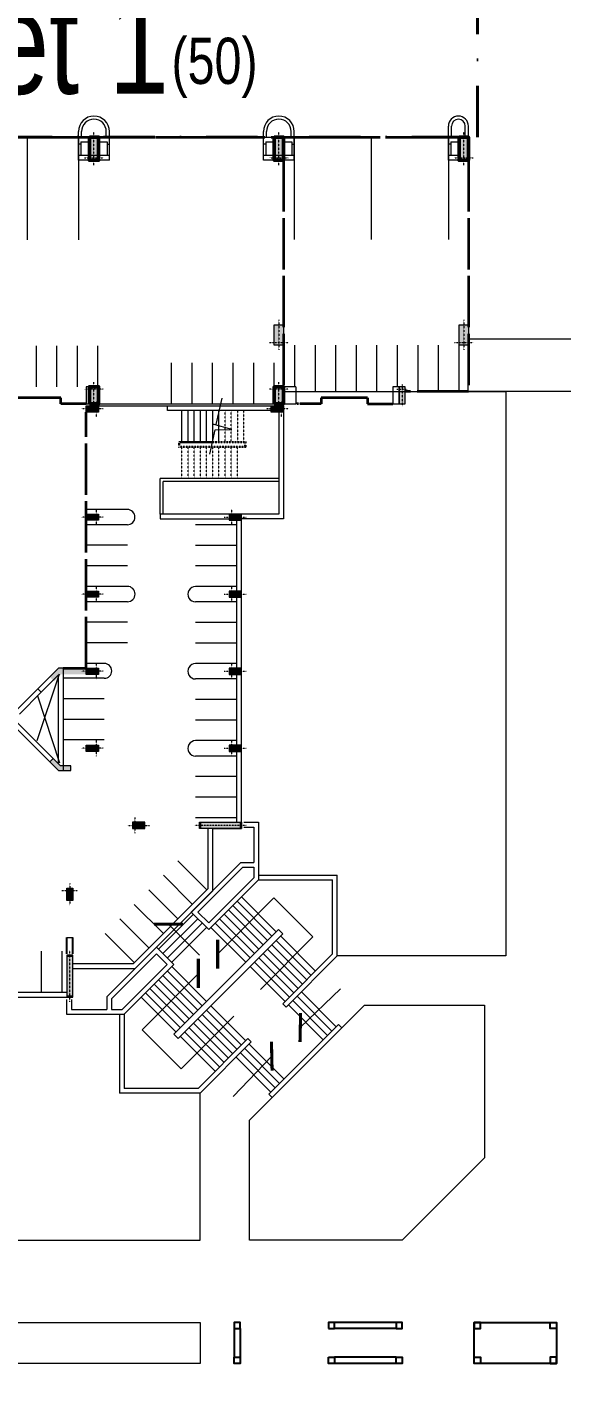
# Model space of a CAD drawing. Header units: inches. Extents: x 5542223 to 12533222, y 497239 to 5189502.
# Drawn here: x 6959546 to 6985572, y 2111526 to 2177581 of the extents above; entities that cross this region are included whole.
import ezdxf

# ---------------------------------------------------------------- set-up
doc = ezdxf.new("R2010")
doc.units = ezdxf.units.IN
doc.header["$MEASUREMENT"] = 0
for name, pattern in [('CENTER2', [1.125, 0.75, -0.125, 0.125, -0.125]), ('DASHDOT', [1, 0.5, -0.25, 0, -0.25]), ('HIDDEN2', [0.1875, 0.125, -0.0625]), ('HIDDENX2', [0.75, 0.5, -0.25]), ('PHANTOM2', [1.25, 0.625, -0.125, 0.125, -0.125, 0.125, -0.125])]:
    doc.linetypes.add(name, pattern=pattern)
doc.layers.get('0').update_dxf_attribs({"color": 1})
for name, color, linetype, lineweight in [('Area_parking', 7, 'DASHDOT', 40), ('parking', 7, 'Continuous', 13), ('PARKING NO TXT', 7, 'Continuous', 9), ('Parking_Text', 7, 'Continuous', 18), ('PAVEMENT', 7, 'Continuous', 15), ('Phase-I', 253, 'Continuous', 13), ('Road', 7, 'Continuous', 15), ('Road_center', 7, 'DASHDOT', 13), ('Road_CStone', 8, 'Continuous', 15), ('ROW', 7, 'PHANTOM2', 40), ('S_COL', 7, 'Continuous', 9), ('S_GRID', 7, 'CENTER2', 9), ('S_Projection', 8, 'HIDDEN2', 35), ('S_Railling', 7, 'Continuous', 13), ('s_stair', 253, 'Continuous', 15), ('S_WALL', 7, 'Continuous', 15), ('S_WinCill', 7, 'Continuous', 13), ('SchLandscape', 7, 'Continuous', 13), ('SchSteps', 9, 'Continuous', 18), ('WALL', 7, 'Continuous', 30)]:
    doc.layers.add(name, color=color, linetype=linetype, lineweight=lineweight)
doc.layers.add('C_Wall', color=7, linetype='Continuous', lineweight=25, true_color=0x46007b, plot=False)
doc.layers.add('LS-TEXT', color=7, linetype='Continuous', lineweight=15, plot=False)
doc.styles.add('Parking_txt', font='arial.ttf', dxfattribs={"width": 0.75})
doc.styles.add('shweta', font='arial.ttf')
doc.dimstyles.new('nitin', dxfattribs={"dimscale": 0, "dimtxt": 500, "dimasz": 250, "dimexe": 100, "dimexo": 50, "dimgap": 1, "dimtad": 1, "dimdec": 1, "dimzin": 0, "dimdsep": 46, "dimtxsty": 'shweta', "dimblk": 'ARCHTICK', "dimcen": 250, "dimdle": 100, "dimclrd": 256, "dimclre": 256, "dimclrt": 256, "dimadec": 1, "dimazin": 0, "dimtfac": 1, "dimtdec": 1, "dimtmove": 2, "dimatfit": 3, "dimldrblk": 'ARCHTICK', "dimfxl": 1, "dimlwd": -1, "dimlwe": -1, "dimarcsym": 0})

# ---------------------------------------------------------------- blocks, each defined once
blk = doc.blocks.new('col 900')
at = {"layer": 'S_COL', "ltscale": 15}
blk.add_hatch(color=256, dxfattribs=at).paths.add_polyline_path([(-150, -715), (150, -715), (150, 115), (-150, 115)])
at = {"layer": 'S_COL', "color": 6, "linetype": 'CENTER2', "ltscale": 0.1}
for p, q in [((-265, 0), (265, 0)), ((0, 225), (0, -830))]:
    blk.add_line(p, q, dxfattribs=at)
at = {"layer": 'S_COL', "ltscale": 15}
blk.add_lwpolyline([(-150, -715), (150, -715), (150, 115), (-150, 115)], close=True, dxfattribs=at)
blk = doc.blocks.new('COL450X1000')
at = {"layer": 'S_COL', "ltscale": 15}
blk.add_hatch(color=256, dxfattribs=at).paths.add_polyline_path([(225, 885), (-225, 885), (-225, -115), (225, -115)])
blk.add_lwpolyline([(225, 885), (-225, 885), (-225, -115), (225, -115)], close=True, dxfattribs=at)
at = {"layer": 'S_GRID', "color": 6, "ltscale": 0.1}
for p, q in [((0, 1115), (0, -345)), ((-455, 0), (455, 0))]:
    blk.add_line(p, q, dxfattribs=at)
blk = doc.blocks.new('COL 300x715')
at = {"layer": 'S_COL', "ltscale": 15}
blk.add_hatch(color=256, dxfattribs=at).paths.add_polyline_path([(485, 150), (-115, 150), (-115, -150), (485, -150)])
at = {"layer": 'S_COL', "color": 6, "linetype": 'CENTER2', "lineweight": 9, "ltscale": 0.1}
for p, q in [((-345, 0), (715, 0)), ((0, 380), (0, -380))]:
    blk.add_line(p, q, dxfattribs=at)
at = {"layer": 'S_COL', "ltscale": 15}
blk.add_lwpolyline([(485, 150), (-115, 150), (-115, -150), (485, -150)], close=True, dxfattribs=at)
blk = doc.blocks.new('COL450X830')
at = {"layer": 'S_COL', "ltscale": 15}
blk.add_hatch(color=256, dxfattribs=at).paths.add_polyline_path([(-225, -715), (225, -715), (225, 115), (-225, 115)])
at = {"layer": 'S_COL', "color": 0, "lineweight": 50, "ltscale": 15}
blk.add_lwpolyline([(-225, -715), (225, -715), (225, 115), (-225, 115)], close=True, dxfattribs=at)
at = {"layer": 'S_GRID', "color": 6, "lineweight": 9, "ltscale": 0.1}
blk.add_line((455, 0), (-455, 0), dxfattribs=at)
at = {"layer": 'S_GRID', "lineweight": 9, "ltscale": 0.1}
blk.add_line((0, -945), (0, 345), dxfattribs=at)
blk = doc.blocks.new('col450x2100')
at = {"layer": 'S_COL', "ltscale": 15}
blk.add_hatch(color=256, dxfattribs=at).paths.add_polyline_path([(992.5, 150), (992.5, -150), (-992.5, -150), (-992.5, 150)])
blk.add_lwpolyline([(992.5, 150), (992.5, -150), (-992.5, -150), (-992.5, 150)], close=True, dxfattribs=at)
at = {"layer": 'S_GRID', "ltscale": 0.1}
blk.add_line((1222.5, 0), (-1222.5, 0), dxfattribs=at)
blk = doc.blocks.new('Col1130x450')
at = {"layer": 'S_COL', "ltscale": 15}
blk.add_hatch(color=256, dxfattribs=at).paths.add_polyline_path([(-1015, 225), (115, 225), (115, -225), (-1015, -225)])
at = {"layer": 'S_COL', "color": 0, "lineweight": 50, "ltscale": 15}
blk.add_lwpolyline([(-1015, 225), (115, 225), (115, -225), (-1015, -225)], close=True, dxfattribs=at)
at = {"layer": 'S_GRID', "color": 6, "ltscale": 0.1}
for p, q in [((345, 0), (-1245, 0)), ((0, 455), (0, -455))]:
    blk.add_line(p, q, dxfattribs=at)
blk = doc.blocks.new('ACA_SMS')
at = {"layer": 'S_COL'}
for points in [[(24710, -16074), (24710, -15774), (22872, -15774), (22448, -16199), (22660, -16411), (22997, -16074)], [(23472, -20751), (23472, -20521), (22968, -20521), (22611, -20164), (22448, -20327), (22872, -20751)]]:
    blk.add_hatch(color=256, dxfattribs=at).paths.add_polyline_path(points)
h = blk.add_hatch(color=256, dxfattribs=at)
h.paths.add_polyline_path([(24825, -15922), (24825, -15774), (24710, -15774), (24710, -15922)])
h.paths.add_polyline_path([(24825, -16074), (24825, -15922), (24710, -15922), (24710, -16074)])
at = {"ltscale": 15}
blk.add_lwpolyline([(30239, -5356), (30500, -4175), (31311, -4153), (30378, -3900), (30556, -3909), (30834, -2634)], dxfattribs=at)
at = {"layer": 'S_COL'}
blk.add_lwpolyline([(23472, -20751), (23472, -20521), (22968, -20521), (22611, -20164), (22448, -20327), (22872, -20751)], close=True, dxfattribs=at)
at = {"layer": 'S_Projection', "ltscale": 7500}
for p, q in [((16350, 10068), (41850, 10068)), ((33825, 8938), (33825, -2082)), ((42825, 8938), (42825, -2312)), ((37915, -2612), (35660, -2612)), ((35660, -2612), (35660, -2912)), ((37915, -2612), (37915, -2912)), ((42825, -2312), (39750, -2312)), ((35660, -2912), (34425, -2912)), ((37915, -2912), (39150, -2912))]:
    blk.add_line(p, q, dxfattribs=at)
for points in [[(24227, -2912), (22990, -2912), (22990, -2612), (20287, -2612), (20287, -2912), (19050, -2912)], [(23100, -15774), (24225, -15774), (24225, -3312)]]:
    blk.add_lwpolyline(points, dxfattribs=at)
at = {"layer": 'S_Railling', "ltscale": 15}
for p, q in [((24825, -2912), (33375, -2912)), ((24825, -3012), (33220, -3012)), ((33595, -6542), (27825, -6542)), ((27825, -8272), (27825, -6542)), ((33595, -6692), (27975, -6692)), ((27975, -8272), (27975, -6692))]:
    blk.add_line(p, q, dxfattribs=at)
for points in [[(33450, -3242), (28185, -3242), (28185, -3012), (33450, -3012)], [(28735, -4742), (30375, -4742)], [(28785, -4792), (30364, -4792)], [(30364, -4792), (30385, -4792)]]:
    blk.add_lwpolyline(points, dxfattribs=at)
at = {"layer": 'S_Railling', "linetype": 'HIDDENX2', "ltscale": 0.15}
for points in [[(30375, -4742), (31985, -4742), (31985, -5042), (28735, -5042), (28735, -4742)], [(30385, -4792), (31935, -4792), (31935, -4992), (28785, -4992), (28785, -4792)]]:
    blk.add_lwpolyline(points, dxfattribs=at)
at = {"layer": 's_stair', "ltscale": 15}
for p, q in [((28885, -4742), (28885, -3242)), ((29185, -4742), (29185, -3242)), ((29485, -4742), (29485, -3242)), ((29785, -4742), (29785, -3242)), ((30085, -4742), (30085, -3242)), ((30385, -4742), (30385, -3242)), ((30685, -4742), (30685, -3242))]:
    blk.add_line(p, q, dxfattribs=at)
at = {"layer": 's_stair', "linetype": 'HIDDENX2', "ltscale": 0.15}
for p, q in [((30985, -4742), (30985, -3242)), ((31285, -4742), (31285, -3242)), ((31585, -3242), (31585, -4742)), ((31885, -3242), (31885, -4742)), ((28885, -6542), (28885, -5042)), ((29185, -6542), (29185, -5042)), ((29485, -6542), (29485, -5042)), ((29785, -6542), (29785, -5042)), ((30085, -6542), (30085, -5042)), ((30385, -6542), (30385, -5042)), ((30685, -6542), (30685, -5042)), ((30985, -6542), (30985, -5042)), ((31285, -6542), (31285, -5042)), ((31585, -6542), (31585, -5042))]:
    blk.add_line(p, q, dxfattribs=at)
at = {"layer": 'S_WALL'}
for p, q in [((23850, 10068), (25350, 10068)), ((23850, 9723), (23850, 10068)), ((25350, 9723), (25350, 10068)), ((32850, 10068), (34350, 10068)), ((32850, 9723), (32850, 10068)), ((34350, 9723), (34350, 10068)), ((41850, 10068), (42825, 10068)), ((41850, 9723), (41850, 10068)), ((42825, 9723), (42825, 10068)), ((23965, 9838), (23965, 9723)), ((23965, 9838), (24375, 9838)), ((24825, 9838), (25235, 9838)), ((25235, 9838), (25235, 9723)), ((32965, 9838), (32965, 9723)), ((32965, 9838), (33375, 9838)), ((33825, 9838), (34235, 9838)), ((34235, 9838), (34235, 9723)), ((41965, 9838), (41965, 9723)), ((41965, 9838), (42375, 9838)), ((42375, 9838), (42375, 9168)), ((42825, 8938), (42825, 9723)), ((25350, 9168), (23850, 9168)), ((23850, 8938), (23850, 9168)), ((25350, 8938), (25350, 9168)), ((34350, 9168), (32850, 9168)), ((32850, 8938), (32850, 9168)), ((34350, 8938), (34350, 9168)), ((42375, 9168), (41850, 9168)), ((41850, 8938), (41850, 9168)), ((34425, -2082), (34425, -2912)), ((33825, -2912), (34425, -2912))]:
    blk.add_line(p, q, dxfattribs=at)
at = {"layer": 'S_WALL', "ltscale": 15}
for p, q in [((23965, 9723), (23850, 9723)), ((25235, 9723), (25350, 9723)), ((32965, 9723), (32850, 9723)), ((34235, 9723), (34350, 9723)), ((41965, 9723), (41850, 9723)), ((34425, -2082), (33825, -2082)), ((33825, -3012), (33825, -8502)), ((33595, -3312), (33595, -8272)), ((27825, -8272), (27825, -8502)), ((33595, -8272), (27825, -8272)), ((33825, -8502), (31775, -8502)), ((22872, -15774), (21868, -16779)), ((23102, -15774), (22872, -15774)), ((23102, -15774), (23102, -20751)), ((22872, -16100), (22031, -16941)), ((22872, -20426), (22872, -16100)), ((22031, -16941), (21868, -16779)), ((22872, -20751), (20384, -18263)), ((22872, -20426), (20709, -18263)), ((22872, -20751), (23102, -20751))]:
    blk.add_line(p, q, dxfattribs=at)
at = {"layer": 'S_WALL', "ltscale": 0.5}
for p, q in [((25350, 8938), (23850, 8938)), ((34350, 8938), (32850, 8938)), ((42825, 8938), (41850, 8938))]:
    blk.add_line(p, q, dxfattribs=at)
at = {"layer": 'S_WALL', "ltscale": 15}
blk.add_lwpolyline([(24375, -2082), (24225, -2082), (24225, -2912), (24375, -2912)], close=True, dxfattribs=at)
at = {"layer": 'S_WALL', "ltscale": 0.5}
blk.add_lwpolyline([(39450, -2082), (39150, -2082), (39150, -2912), (39450, -2912)], close=True, dxfattribs=at)
at = {"layer": 'S_WALL', "ltscale": 15}
for points in [[(23272, -31545), (23272, -31545), (8272, -31545), (8272, -31780), (23572, -31780), (23572, -30380), (26601, -30380), (30380, -26601), (30380, -23572), (31780, -23572), (31780, -8502)], [(27825, -8502), (31545, -8502), (31545, -23272), (31545, -23272)], [(30150, -23572), (30150, -23572), (30150, -26506), (26506, -30150), (23572, -30150)]]:
    blk.add_lwpolyline(points, dxfattribs=at)
at = {"layer": 'S_WinCill', "ltscale": 15}
for p, q in [((23850, 9168), (23850, 9723)), ((23965, 9723), (23965, 9168)), ((25235, 9723), (25235, 9168)), ((25350, 9168), (25350, 9723)), ((32850, 9168), (32850, 9723)), ((32965, 9723), (32965, 9168)), ((34235, 9723), (34235, 9168)), ((34350, 9168), (34350, 9723)), ((41850, 9168), (41850, 9723)), ((41965, 9723), (41965, 9168)), ((42825, 9168), (42825, 9723)), ((21836, -19299), (22917, -16055)), ((21868, -16779), (20807, -17839)), ((22031, -16941), (20970, -18002)), ((21853, -17119), (22917, -20381))]:
    blk.add_line(p, q, dxfattribs=at)
at = {"layer": 'S_COL', "color": 7, "ltscale": 15, "xscale": -1, "rotation": 90}
for p in [(24600, 9053), (33600, 9053)]:
    blk.add_blockref('Col1130x450', p, dxfattribs=at)
at = {"layer": 'S_COL', "ltscale": 15, "xscale": -1, "rotation": 90}
blk.add_blockref('Col1130x450', (42600, 9053), dxfattribs=at)
at = {"layer": 'S_COL', "xscale": -1}
for name, p in [('COL450X1000', (33600, 53)), ('COL450X1000', (42600, 53)), ('COL 300x715', (24710, -3162)), ('COL 300x715', (33710, -3162)), ('COL 300x715', (24710, -8422)), ('COL 300x715', (24710, -12172)), ('COL 300x715', (24710, -15922)), ('COL 300x715', (24710, -19672))]:
    blk.add_blockref(name, p, dxfattribs=at)
at = {"layer": 'S_COL'}
for name, p in [('COL450X830', (24600, -2197)), ('COL450X830', (33600, -2197)), ('col 900', (39600, -2197)), ('COL 300x715', (31290, -8422)), ('COL 300x715', (31290, -12172)), ('COL 300x715', (31290, -15922)), ('COL 300x715', (31290, -19672)), ('COL 300x715', (26590, -23422))]:
    blk.add_blockref(name, p, dxfattribs=at)
at = {"layer": 'S_COL', "xscale": -1, "rotation": 90}
blk.add_blockref('COL 300x715', (23422, -26590), dxfattribs=at)
at = {"layer": 'WALL'}
blk.add_blockref('col450x2100', (30788, -23422), dxfattribs=at)
at = {"layer": 'WALL', "xscale": -1, "rotation": 90}
blk.add_blockref('col450x2100', (23422, -30788), dxfattribs=at)
blk = doc.blocks.new('ACA_SIT')
at = {"layer": 'S_COL'}
h = blk.add_hatch(color=256, dxfattribs=at)
h.paths.add_polyline_path([(-24825, -15922), (-24825, -15774), (-24710, -15774), (-24710, -15922)])
h.paths.add_polyline_path([(-24825, -16074), (-24825, -15922), (-24710, -15922), (-24710, -16074)])
for points in [[(-24710, -16074), (-24710, -15774), (-22872, -15774), (-22448, -16199), (-22660, -16411), (-22997, -16074)], [(-23472, -20751), (-23472, -20521), (-22968, -20521), (-22611, -20164), (-22448, -20327), (-22872, -20751)]]:
    blk.add_hatch(color=256, dxfattribs=at).paths.add_polyline_path(points)
at = {"ltscale": 15}
blk.add_lwpolyline([(-30239, -5356), (-30500, -4175), (-31311, -4153), (-30378, -3900), (-30556, -3909), (-30834, -2634)], dxfattribs=at)
at = {"layer": 'C_Wall', "ltscale": 15}
for p, q in [((-23572, -29675), (-23572, -28883)), ((-23272, -29675), (-23272, -28883))]:
    blk.add_line(p, q, dxfattribs=at)
at = {"layer": 'S_COL'}
blk.add_lwpolyline([(-23472, -20751), (-23472, -20521), (-22968, -20521), (-22611, -20164), (-22448, -20327), (-22872, -20751)], close=True, dxfattribs=at)
at = {"layer": 'S_Projection', "ltscale": 5000}
for p, q in [((-16350, 10068), (-41850, 10068)), ((-42825, 8938), (-42825, -2312)), ((-33825, 8938), (-33825, -2082)), ((-42825, -2312), (-39750, -2312)), ((-37915, -2612), (-35660, -2612)), ((-37915, -2612), (-37915, -2912)), ((-35660, -2612), (-35660, -2912)), ((-37915, -2912), (-39150, -2912))]:
    blk.add_line(p, q, dxfattribs=at)
at = {"layer": 'S_Projection'}
blk.add_line((-35660, -2912), (-34425, -2912), dxfattribs=at)
at = {"layer": 'S_Projection', "ltscale": 5000}
for points in [[(-24227, -2912), (-22990, -2912), (-22990, -2612), (-20287, -2612), (-20287, -2912), (-19050, -2912)], [(-23100, -15774), (-24225, -15774), (-24225, -3312)]]:
    blk.add_lwpolyline(points, dxfattribs=at)
at = {"layer": 'S_Railling', "ltscale": 15}
for p, q in [((-24825, -2912), (-33375, -2912)), ((-24825, -3012), (-33220, -3012)), ((-33595, -6542), (-27825, -6542)), ((-27825, -8272), (-27825, -6542)), ((-33595, -6692), (-27975, -6692)), ((-27975, -8272), (-27975, -6692))]:
    blk.add_line(p, q, dxfattribs=at)
for points in [[(-33450, -3242), (-28185, -3242), (-28185, -3012), (-33450, -3012)], [(-30364, -4792), (-30385, -4792)], [(-28735, -4742), (-30375, -4742)], [(-28785, -4792), (-30364, -4792)]]:
    blk.add_lwpolyline(points, dxfattribs=at)
at = {"layer": 'S_Railling', "linetype": 'HIDDENX2', "ltscale": 0.15}
for points in [[(-30375, -4742), (-31985, -4742), (-31985, -5042), (-28735, -5042), (-28735, -4742)], [(-30385, -4792), (-31935, -4792), (-31935, -4992), (-28785, -4992), (-28785, -4792)]]:
    blk.add_lwpolyline(points, dxfattribs=at)
at = {"layer": 's_stair', "linetype": 'HIDDENX2', "ltscale": 0.15}
for p, q in [((-31885, -3242), (-31885, -4742)), ((-31585, -3242), (-31585, -4742)), ((-31285, -4742), (-31285, -3242)), ((-30985, -4742), (-30985, -3242)), ((-31585, -6542), (-31585, -5042)), ((-31285, -6542), (-31285, -5042)), ((-30985, -6542), (-30985, -5042)), ((-30685, -6542), (-30685, -5042)), ((-30385, -6542), (-30385, -5042)), ((-30085, -6542), (-30085, -5042)), ((-29785, -6542), (-29785, -5042)), ((-29485, -6542), (-29485, -5042)), ((-29185, -6542), (-29185, -5042)), ((-28885, -6542), (-28885, -5042))]:
    blk.add_line(p, q, dxfattribs=at)
at = {"layer": 's_stair', "ltscale": 15}
for p, q in [((-30685, -4742), (-30685, -3242)), ((-30385, -4742), (-30385, -3242)), ((-30085, -4742), (-30085, -3242)), ((-29785, -4742), (-29785, -3242)), ((-29485, -4742), (-29485, -3242)), ((-29185, -4742), (-29185, -3242)), ((-28885, -4742), (-28885, -3242))]:
    blk.add_line(p, q, dxfattribs=at)
at = {"layer": 'S_WALL'}
for p, q in [((-41850, 10068), (-42825, 10068)), ((-42825, 9723), (-42825, 10068)), ((-41850, 9723), (-41850, 10068)), ((-32850, 10068), (-34350, 10068)), ((-34350, 9723), (-34350, 10068)), ((-32850, 9723), (-32850, 10068)), ((-23850, 10068), (-25350, 10068)), ((-25350, 9723), (-25350, 10068)), ((-23850, 9723), (-23850, 10068)), ((-42825, 8938), (-42825, 9723)), ((-41965, 9838), (-42375, 9838)), ((-42375, 9838), (-42375, 9168)), ((-41965, 9838), (-41965, 9723)), ((-34235, 9838), (-34235, 9723)), ((-33825, 9838), (-34235, 9838)), ((-32965, 9838), (-33375, 9838)), ((-32965, 9838), (-32965, 9723)), ((-25235, 9838), (-25235, 9723)), ((-24825, 9838), (-25235, 9838)), ((-23965, 9838), (-24375, 9838)), ((-23965, 9838), (-23965, 9723)), ((-42375, 9168), (-41850, 9168)), ((-41850, 8938), (-41850, 9168)), ((-34350, 8938), (-34350, 9168)), ((-34350, 9168), (-32850, 9168)), ((-32850, 8938), (-32850, 9168)), ((-25350, 8938), (-25350, 9168)), ((-25350, 9168), (-23850, 9168)), ((-23850, 8938), (-23850, 9168)), ((-34425, -2082), (-34425, -2912)), ((-33825, -2912), (-34425, -2912))]:
    blk.add_line(p, q, dxfattribs=at)
at = {"layer": 'S_WALL', "ltscale": 15}
for p, q in [((-41965, 9723), (-41850, 9723)), ((-34235, 9723), (-34350, 9723)), ((-32965, 9723), (-32850, 9723)), ((-25235, 9723), (-25350, 9723)), ((-23965, 9723), (-23850, 9723)), ((-34425, -2082), (-33825, -2082)), ((-33825, -3012), (-33825, -8502)), ((-33595, -3312), (-33595, -8272)), ((-33825, -8502), (-31775, -8502)), ((-33595, -8272), (-27825, -8272)), ((-27825, -8272), (-27825, -8502)), ((-23102, -15774), (-22872, -15774)), ((-23102, -15774), (-23102, -20751)), ((-22872, -15774), (-21868, -16779)), ((-22872, -20426), (-22872, -16100)), ((-22872, -16100), (-22031, -16941)), ((-22031, -16941), (-21868, -16779)), ((-22872, -20751), (-20384, -18263)), ((-22872, -20426), (-20709, -18263)), ((-22872, -20751), (-23102, -20751)), ((-23272, -28883), (-23572, -28883))]:
    blk.add_line(p, q, dxfattribs=at)
at = {"layer": 'S_WALL', "ltscale": 0.5}
for p, q in [((-42825, 8938), (-41850, 8938)), ((-34350, 8938), (-32850, 8938)), ((-25350, 8938), (-23850, 8938))]:
    blk.add_line(p, q, dxfattribs=at)
blk.add_lwpolyline([(-39450, -2082), (-39150, -2082), (-39150, -2912), (-39450, -2912)], close=True, dxfattribs=at)
at = {"layer": 'S_WALL', "ltscale": 15}
blk.add_lwpolyline([(-24375, -2082), (-24225, -2082), (-24225, -2912), (-24375, -2912)], close=True, dxfattribs=at)
for points in [[(-23272, -31545), (-23272, -31545), (-8272, -31545), (-8272, -31780), (-23572, -31780), (-23572, -30380), (-26601, -30380), (-30380, -26601), (-30380, -23572), (-31780, -23572), (-31780, -8502)], [(-27825, -8502), (-31545, -8502), (-31545, -23272), (-31545, -23272)], [(-30150, -23572), (-30150, -23572), (-30150, -26506), (-26506, -30150), (-23572, -30150)]]:
    blk.add_lwpolyline(points, dxfattribs=at)
at = {"layer": 'S_WinCill', "ltscale": 15}
for p, q in [((-42825, 9168), (-42825, 9723)), ((-41965, 9723), (-41965, 9168)), ((-41850, 9168), (-41850, 9723)), ((-34350, 9168), (-34350, 9723)), ((-34235, 9723), (-34235, 9168)), ((-32965, 9723), (-32965, 9168)), ((-32850, 9168), (-32850, 9723)), ((-25350, 9168), (-25350, 9723)), ((-25235, 9723), (-25235, 9168)), ((-23965, 9723), (-23965, 9168)), ((-23850, 9168), (-23850, 9723)), ((-21836, -19299), (-22917, -16055)), ((-21853, -17119), (-22917, -20381)), ((-22031, -16941), (-20970, -18002)), ((-21868, -16779), (-20807, -17839))]:
    blk.add_line(p, q, dxfattribs=at)
at = {"layer": 'S_COL', "ltscale": 15, "rotation": 270}
blk.add_blockref('Col1130x450', (-42600, 9053), dxfattribs=at)
at = {"layer": 'S_COL', "color": 7, "ltscale": 15, "rotation": 270}
for p in [(-33600, 9053), (-24600, 9053)]:
    blk.add_blockref('Col1130x450', p, dxfattribs=at)
at = {"layer": 'S_COL'}
for name, p in [('COL450X1000', (-42600, 53)), ('COL450X1000', (-33600, 53)), ('COL 300x715', (-33710, -3162)), ('COL 300x715', (-24710, -3162)), ('COL 300x715', (-24710, -8422)), ('COL 300x715', (-24710, -12172)), ('COL 300x715', (-24710, -15922)), ('COL 300x715', (-24710, -19672))]:
    blk.add_blockref(name, p, dxfattribs=at)
at = {"layer": 'S_COL', "xscale": -1}
for name, p in [('col 900', (-39600, -2197)), ('COL450X830', (-33600, -2197)), ('COL450X830', (-24600, -2197)), ('COL 300x715', (-31290, -8422)), ('COL 300x715', (-31290, -12172)), ('COL 300x715', (-31290, -15922)), ('COL 300x715', (-31290, -19672)), ('COL 300x715', (-26590, -23422))]:
    blk.add_blockref(name, p, dxfattribs=at)
at = {"layer": 'S_COL', "rotation": 270}
blk.add_blockref('COL 300x715', (-23422, -26590), dxfattribs=at)
at = {"layer": 'WALL', "xscale": -1}
blk.add_blockref('col450x2100', (-30725, -23422), dxfattribs=at)
at = {"layer": 'WALL', "rotation": 270}
blk.add_blockref('col450x2100', (-23422, -30725), dxfattribs=at)
blk = doc.blocks.new('A$C2D9B5C5D')
at = {"layer": 'SchSteps', "ltscale": 0.1}
for p, q in [((111, 300), (828, 300)), ((111, 70), (598, 70)), ((598, 70), (598, -1652)), ((828, 300), (828, -2498)), ((-2441, -4070), (-23, -1652)), ((-2116, -4070), (72, -1882)), ((-23, -1652), (598, -1652)), ((72, -1882), (598, -1882)), ((598, -1882), (598, -2403)), ((598, -2403), (-1592, -4593)), ((828, -2498), (-1592, -4918)), ((828, -2268), (4664, -2268)), ((828, -2498), (4434, -2498)), ((4434, -6104), (4434, -2498)), ((4664, -6199), (4664, -2268)), ((1271, -5449), (-426, -3752)), ((1483, -5237), (-214, -3540)), ((1696, -5025), (-1, -3327)), ((-4032, -5873), (-2335, -4176)), ((-3820, -6085), (-2123, -4388)), ((-3608, -6297), (-1911, -4600)), ((-1592, -4918), (-2441, -4070)), ((-2116, -4070), (-1592, -4593)), ((423, -6297), (-1274, -4600)), ((635, -6085), (-1062, -4388)), ((847, -5873), (-850, -4176)), ((1059, -5661), (-638, -3964)), ((-3396, -6509), (-1698, -4812)), ((-3289, -10010), (1802, -4918)), ((-3077, -10222), (2014, -5131)), ((211, -6509), (-1486, -4812)), ((3481, -5268), (920, -7829)), ((2014, -5131), (1802, -4918)), ((1908, -5237), (3605, -6934)), ((-4138, -5767), (-6556, -8185)), ((-3289, -6615), (-4138, -5767)), ((1271, -5873), (2968, -7570)), ((1483, -5661), (3181, -7358)), ((1696, -5449), (3393, -7146)), ((-4138, -6092), (-6326, -8280)), ((-3615, -6615), (-4138, -6092)), ((635, -6509), (2332, -8206)), ((847, -6297), (2544, -7994)), ((1059, -6085), (2756, -7782)), ((4434, -6104), (2014, -8525)), ((4664, -6199), (2176, -8687)), ((-5805, -8806), (-3615, -6615)), ((-5710, -9036), (-3289, -6615)), ((-2123, -8843), (-3820, -7146)), ((-1911, -8631), (-3608, -6934)), ((-1698, -8419), (-3396, -6722)), ((423, -6722), (2120, -8419)), ((-2759, -9479), (-4456, -7782)), ((-2547, -9267), (-4244, -7570)), ((-2335, -9055), (-4032, -7358)), ((-8508, -8318), (-8508, -9036)), ((-8278, -8318), (-8278, -8806)), ((-6556, -8185), (-6556, -8806)), ((-6326, -8280), (-6326, -8806)), ((-3183, -9904), (-4880, -8206)), ((-2971, -9691), (-4668, -7994)), ((2014, -8525), (2176, -8687)), ((2283, -8581), (3980, -10278)), ((2495, -8369), (4192, -10066)), ((2707, -8157), (4404, -9854)), ((2919, -7945), (4616, -9642)), ((-8508, -9036), (-5710, -9036)), ((-8278, -8806), (-6556, -8806)), ((-6326, -8806), (-5805, -8806)), ((-5940, -9036), (-5940, -12872)), ((-5710, -9036), (-5710, -12642)), ((-2939, -11689), (-379, -9128)), ((-1911, -9055), (-214, -10752)), ((-1698, -8843), (-1, -10540)), ((-1486, -8631), (211, -10328)), ((-2759, -9904), (-1062, -11601)), ((-2547, -9691), (-850, -11388)), ((-2335, -9479), (-638, -11176)), ((-2123, -9267), (-426, -10964)), ((1328, -12930), (4722, -9536)), ((1491, -13093), (4885, -9698)), ((4722, -9536), (4885, -9698)), ((-3077, -10222), (-3289, -10010)), ((-2971, -10116), (-1274, -11813)), ((-2104, -12642), (317, -10222)), ((-2009, -12872), (479, -10384)), ((317, -10222), (479, -10384)), ((373, -10490), (2070, -12187)), ((-263, -11127), (1434, -12824)), ((-51, -10915), (1646, -12612)), ((161, -10703), (1858, -12400)), ((-2009, -12872), (-5940, -12872)), ((-2104, -12642), (-5710, -12642)), ((1328, -12930), (1491, -13093))]:
    blk.add_line(p, q, dxfattribs=at)
for points in [[(-1160, -6109), (1581, -3369), (3481, -5268)], [(-3548, -4660), (-2050, -6158)], [(-2099, -7048), (-4839, -9789), (-2939, -11689)], [(2864, -9683), (4826, -7804)], [(1475, -11072), (-404, -13034)]]:
    blk.add_leader(points, dimstyle='nitin', override={"dimscale": 1, "dimasz": 1000, "dimtad": 0}, dxfattribs=at)

msp = doc.modelspace()

# ---------------------------------------------------------------- linework, layer by layer
at = {"ltscale": 0.1}
for p, q in [((6977506.738, 2114565.682), (6974506.738, 2114565.682)), ((6969615.934, 2114265.682), (6969615.934, 2112865.682)), ((6969915.934, 2114265.682), (6969915.934, 2112865.682)), ((6977506.738, 2114265.682), (6974506.738, 2114265.682)), ((6977506.738, 2112865.682), (6974506.738, 2112865.682)), ((6977506.738, 2112565.682), (6974506.738, 2112565.682))]:
    msp.add_line(p, q, dxfattribs=at)
for points in [[(6969615.934, 2114265.682), (6969915.934, 2114265.682), (6969915.934, 2114565.682), (6969615.934, 2114565.682)], [(6974206.738, 2114265.682), (6974506.738, 2114265.682), (6974506.738, 2114565.682), (6974206.738, 2114565.682)], [(6977506.738, 2114265.682), (6977806.738, 2114265.682), (6977806.738, 2114565.682), (6977506.738, 2114565.682)], [(6981306.738, 2114565.682), (6985306.738, 2114565.682), (6985306.738, 2112565.682), (6981306.738, 2112565.682)], [(6981306.738, 2114265.682), (6981606.738, 2114265.682), (6981606.738, 2114565.682), (6981306.738, 2114565.682)], [(6985306.738, 2114265.682), (6985006.738, 2114265.682), (6985006.738, 2114565.682), (6985306.738, 2114565.682)], [(6969615.934, 2112865.682), (6969915.934, 2112865.682), (6969915.934, 2112565.682), (6969615.934, 2112565.682)], [(6974206.738, 2112865.682), (6974506.738, 2112865.682), (6974506.738, 2112565.682), (6974206.738, 2112565.682)], [(6977506.738, 2112865.682), (6977806.738, 2112865.682), (6977806.738, 2112565.682), (6977506.738, 2112565.682)], [(6981306.738, 2112865.682), (6981606.738, 2112865.682), (6981606.738, 2112565.682), (6981306.738, 2112565.682)], [(6985306.738, 2112865.682), (6985006.738, 2112865.682), (6985006.738, 2112565.682), (6985306.738, 2112565.682)]]:
    msp.add_lwpolyline(points, close=True, dxfattribs=at)
msp.add_circle((6864263.374, 1819279.277), 1322040.52)
at = {"layer": 'Area_parking', "ltscale": 5000}
for p, q in [((6981462.133, 2172233.517), (6981462.133, 2189420.556)), ((6948266.016, 2172233.517), (6981462.133, 2172233.517))]:
    msp.add_line(p, q, dxfattribs=at)
at = {"layer": 'parking'}
for p, q in [((6959548.737, 2172233.517), (6959548.737, 2167233.517)), ((6962048.737, 2172233.517), (6962048.737, 2167233.517)), ((6972548.737, 2172252.199), (6972548.737, 2167252.199)), ((6976298.737, 2172252.199), (6976298.737, 2167252.199)), ((6980048.737, 2172252.199), (6980048.737, 2167252.199)), ((6959994.21, 2160083.517), (6959994.21, 2162083.517)), ((6960994.21, 2160083.517), (6960994.21, 2162083.517)), ((6961994.21, 2160083.517), (6961994.21, 2162083.517)), ((6962994.21, 2160083.517), (6962994.21, 2162083.517)), ((6972573.737, 2160103.517), (6972573.737, 2162103.517)), ((6973573.737, 2159853.861), (6973573.737, 2162103.517)), ((6974573.737, 2159853.861), (6974573.737, 2162103.517)), ((6975573.737, 2159853.861), (6975573.737, 2162103.517)), ((6976573.737, 2159853.861), (6976573.737, 2162103.517)), ((6977573.737, 2160103.517), (6977573.737, 2162103.517)), ((6978573.737, 2159853.861), (6978573.737, 2162103.517)), ((6979573.737, 2159853.861), (6979573.737, 2162103.517)), ((6980573.737, 2159853.861), (6980573.737, 2162103.517)), ((6966573.737, 2159253.517), (6966573.737, 2161253.517)), ((6967573.737, 2159253.517), (6967573.737, 2161253.517)), ((6968573.737, 2159253.517), (6968573.737, 2161253.517)), ((6969573.737, 2159253.517), (6969573.737, 2161253.517)), ((6970573.737, 2159253.517), (6970573.737, 2161253.517)), ((6971573.737, 2159253.517), (6971573.737, 2161253.517)), ((6964423.993, 2154113.067), (6962423.993, 2154113.092)), ((6964423.984, 2153374.024), (6962423.984, 2153374.049)), ((6969743.984, 2153366.928), (6967743.984, 2153366.953)), ((6964423.971, 2152374.024), (6962423.971, 2152374.049)), ((6969743.971, 2152366.928), (6967743.971, 2152366.953)), ((6964423.959, 2151374.024), (6962423.959, 2151374.049)), ((6969743.959, 2151366.928), (6967743.959, 2151366.953)), ((6964423.946, 2150374.024), (6962423.946, 2150374.049)), ((6969743.946, 2150366.928), (6967743.946, 2150366.953)), ((6964423.937, 2149624.024), (6962423.937, 2149624.049)), ((6969743.936, 2149616.928), (6967743.936, 2149616.953)), ((6964423.924, 2148624.024), (6962423.924, 2148624.049)), ((6969743.924, 2148616.928), (6967743.924, 2148616.953)), ((6964423.911, 2147624.024), (6962423.911, 2147624.049)), ((6969743.911, 2147616.928), (6967743.911, 2147616.953)), ((6963300.95, 2146624.038), (6962423.899, 2146624.049)), ((6969743.899, 2146616.928), (6967743.899, 2146616.953)), ((6963300.941, 2145901.369), (6961300.941, 2145901.394)), ((6969743.889, 2145866.928), (6967743.889, 2145866.953)), ((6963300.929, 2144901.369), (6961300.929, 2144901.394)), ((6969743.877, 2144866.928), (6967743.877, 2144866.953)), ((6963300.916, 2143901.369), (6961300.916, 2143901.394)), ((6969743.864, 2143866.928), (6967743.864, 2143866.953)), ((6963300.903, 2142901.369), (6961300.903, 2142901.394)), ((6969743.851, 2142866.928), (6967743.851, 2142866.953)), ((6969743.842, 2142116.928), (6967743.842, 2142116.953)), ((6969743.829, 2141116.928), (6967743.829, 2141116.953)), ((6969743.817, 2140116.928), (6967743.817, 2140116.953)), ((6969743.804, 2139116.928), (6967743.804, 2139116.953)), ((6968298.779, 2135609.867), (6966884.566, 2137024.08)), ((6967591.672, 2134902.76), (6966177.459, 2136316.974)), ((6966884.566, 2134195.653), (6965470.352, 2135609.867)), ((6966177.459, 2133488.547), (6964763.245, 2134902.76)), ((6965470.352, 2132781.44), (6964056.139, 2134195.653)), ((6964763.245, 2132074.333), (6963349.032, 2133488.547)), ((6960247.364, 2130620.595), (6960247.364, 2132620.595)), ((6961247.364, 2130620.595), (6961247.364, 2132620.595))]:
    msp.add_line(p, q, dxfattribs=at)
for centre, radius, start, end in [((6964423.988, 2153743.546), 369.522, 269.9992776, 89.9992776), ((6964423.941, 2149999.024), 375, 269.9992776, 89.9992776), ((6967743.941, 2149991.953), 375, 89.9992776, 269.9992776), ((6963300.946, 2146262.703), 361.334, 269.9992776, 89.9992776), ((6967743.894, 2146241.953), 375, 89.9992776, 269.9992776), ((6967743.847, 2142491.953), 375, 89.9992776, 269.9992776)]:
    msp.add_arc(centre, radius, start, end, dxfattribs=at)
at = {"layer": 'PAVEMENT', "ltscale": 6000}
for radius, start in [(67125, 101.43733796), (65125, 99.99465831)]:
    msp.add_arc((6985247.133, 2173257.199), radius, start, 180, dxfattribs=at)
at = {"layer": 'Phase-I', "ltscale": 0.1}
msp.add_lwpolyline([(6981011.884, 2162413.861), (6987658.033, 2162413.861), (6987658.033, 2159853.861), (6981011.884, 2159853.861)], close=True, dxfattribs=at)
at = {"layer": 'Road'}
for p, q in [((6980048.737, 2172233.517), (6980048.737, 2172764.699)), ((6981023.737, 2172233.517), (6981023.737, 2172764.699)), ((6962048.737, 2172233.517), (6962048.737, 2172502.199)), ((6963548.737, 2172233.517), (6963548.737, 2172502.199)), ((6971048.737, 2172233.517), (6971048.737, 2172502.199)), ((6972548.737, 2172233.517), (6972548.737, 2172502.199))]:
    msp.add_line(p, q, dxfattribs=at)
at = {"layer": 'Road', "ltscale": 6000}
msp.add_arc((6985247.133, 2173257.199), 68625, 104.74106257, 180, dxfattribs=at)
at = {"layer": 'Road'}
for centre, radius in [((6962798.737, 2172502.199), 750), ((6971798.737, 2172502.199), 750), ((6980536.237, 2172764.699), 487.5)]:
    msp.add_arc(centre, radius, 0, 180, dxfattribs=at)
at = {"layer": 'Road_center', "ltscale": 6000}
msp.add_arc((6985247.133, 2173257.199), 72000, 90, 180, dxfattribs=at)
at = {"layer": 'Road_CStone', "ltscale": 6000}
for p, q in [((6980198.737, 2172233.517), (6980198.737, 2172764.699)), ((6980873.737, 2172233.517), (6980873.737, 2172764.699)), ((6962198.737, 2172233.517), (6962198.737, 2172502.199)), ((6963398.737, 2172233.517), (6963398.737, 2172502.199)), ((6971198.737, 2172233.517), (6971198.737, 2172502.199)), ((6972398.737, 2172233.517), (6972398.737, 2172502.199))]:
    msp.add_line(p, q, dxfattribs=at)
for centre, radius, start in [((6985247.133, 2173257.199), 68475, 104.74106257), ((6962798.737, 2172502.199), 600, 0), ((6971798.737, 2172502.199), 600, 0), ((6980536.237, 2172764.699), 337.5, 0)]:
    msp.add_arc(centre, radius, start, 180, dxfattribs=at)
at = {"layer": 'ROW', "ltscale": 7500}
msp.add_arc((6985247.133, 2173257.199), 62125, 90, 176.82444711, dxfattribs=at)
at = {"layer": 'SchLandscape', "ltscale": 0.1}
for points in [[(6972023.874, 2159853.861), (6982837.133, 2159853.861), (6982837.133, 2132394.846), (6974642.421, 2132394.846)], [(6974863.324, 2128895.744), (6975962.426, 2129994.846), (6981807.133, 2129994.846), (6981807.133, 2122566.077), (6977798.255, 2118557.199), (6970369.487, 2118557.199), (6970369.487, 2124401.907), (6971468.589, 2125501.009)], [(6946700.952, 2128340.683), (6946700.105, 2118557.199), (6967969.487, 2118557.199), (6967969.487, 2125721.289)]]:
    msp.add_lwpolyline(points, dxfattribs=at)
msp.add_lwpolyline([(6967969.487, 2112557.199), (6946700.105, 2112557.199), (6946700.105, 2114557.199), (6967969.487, 2114557.199)], close=True, dxfattribs=at)

# ---------------------------------------------------------------- block references
at = {"layer": 'LS-TEXT'}
msp.add_blockref('ACA_SMS', (6938198.416, 2162165.917), dxfattribs=at)
at = {"layer": 'S_WALL', "xscale": -1}
msp.add_blockref('ACA_SIT', (6938198.416, 2162165.917), dxfattribs=at)
at = {"layer": 'SchSteps', "ltscale": 0.1}
msp.add_blockref('A$C2D9B5C5D', (6969978.027, 2138593.604), dxfattribs=at)

# ---------------------------------------------------------------- texts
at = {"layer": 'PARKING NO TXT', "style": 'Parking_txt', "width": 0.75}
msp.add_text('(50)', height=2250, dxfattribs=at).set_placement((6966571.729, 2174817.632))
at = {"layer": 'Parking_Text', "style": 'Parking_txt', "width": 0.75}
msp.add_text('Pocket 1', height=5000, dxfattribs=at).set_placement((6946059.276, 2174337.874))

doc.saveas('drawing.dxf')
